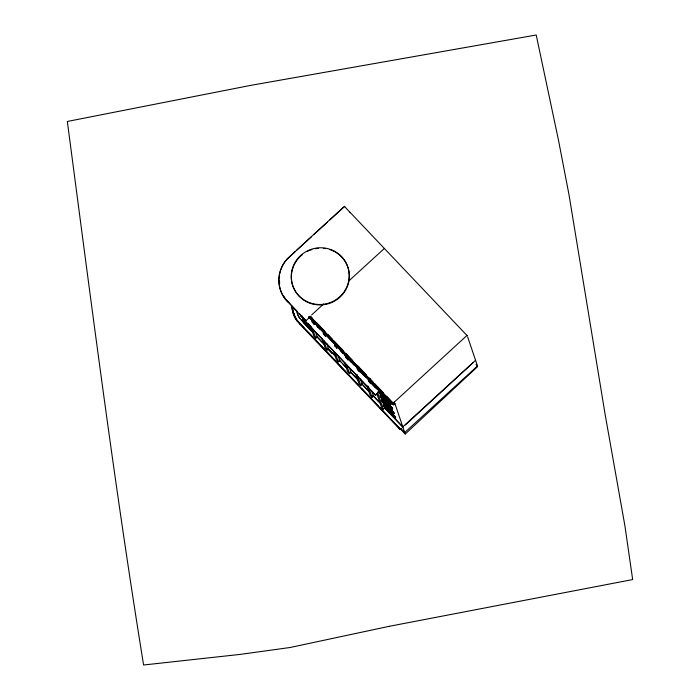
<?xml version="1.0" encoding="UTF-8"?>
<svg xmlns="http://www.w3.org/2000/svg" width="700" height="700" viewBox="0 0 700 700"><rect width="100%" height="100%" fill="white"/><g stroke="black" fill="none" stroke-linecap="round" stroke-linejoin="round"><path stroke-width="1.05" d="M467.259 335.773L344.4 206.377L286.86 259.201A32.576 31.719 -18.7 0 0 285.127 298.856L305.576 320.723L305.944 320.469M312.183 317.993L310.161 316.295L392.919 403.375L394.345 401.844M309.339 316.584L393.312 404.88L394.852 403.349L405.23 434.017L477.68 366.546L467.617 336.822M299.574 323.846L400.05 429.485L400.426 429.231M295.374 251.414L286.921 259.385A32.576 31.719 -18.7 0 0 278.967 279.02M296.984 249.944L311.474 236.705M313.88 234.5L327.565 221.996M329.971 219.791L343.656 207.287M311.64 314.939L323.636 303.975M348.425 281.312L384.414 248.421M306.757 319.996L310.765 316.33M315.446 322.394A4.41 0.919 -43.6 0 0 314.755 323.855L314.204 324.363L312.419 322.49L311.99 321.213L313.197 320.11M314.204 324.363L313.766 323.085L315.586 321.422M310.537 326.209L313.95 336.28L315.805 338.24L317.24 336.936L315.534 331.896M326.699 334.215A4.41 0.919 -43.6 0 0 326.007 335.668L325.447 336.175L323.671 334.311L323.234 333.034L324.45 331.931M325.447 336.175L325.019 334.906L326.226 333.795M321.781 338.03L325.194 348.101L327.058 350.061L328.484 348.749L326.777 343.709M338.074 346.168A4.41 0.919 -43.6 0 0 337.382 347.62L336.822 348.136L335.046 346.264L334.609 344.986L335.825 343.884M335.046 346.264L335.598 345.756A4.41 0.919 -43.6 0 1 335.632 345.459M336.822 348.136L336.394 346.859L337.601 345.748M333.375 350.858L336.438 359.922L338.301 361.874L339.727 360.57L338.03 355.53M349.317 357.98A4.41 0.919 -43.6 0 0 348.626 359.441L348.066 359.949L346.29 358.085L345.861 356.808L347.069 355.696M346.29 358.085L346.85 357.578A4.41 0.919 -43.6 0 1 346.85 357.385M348.066 359.949L347.637 358.68L348.845 357.569M344.619 362.67L347.69 371.744L349.545 373.695L350.98 372.391L349.274 367.351M360.421 370.002A4.41 0.919 -43.6 0 0 359.87 371.262L359.319 371.77L357.105 368.629L358.925 366.966M357.534 369.898L358.094 369.39M359.319 371.77L358.881 370.493L360.098 369.39M355.521 373.485L358.934 383.556L360.797 385.516L362.224 384.204L360.517 379.172M371.963 381.412A4.41 0.919 -43.6 0 0 371.123 383.075L370.562 383.591L368.358 380.441L370.169 378.787M368.786 381.719L369.346 381.211M370.562 383.591L370.134 382.314L371.341 381.203M366.774 385.297L370.186 395.377L372.041 397.329L373.467 396.025L371.77 390.985M379.479 391.029L375.428 395.273L379.479 391.029L370.449 381.544M376.994 394.1L381.43 407.199L383.285 409.15L384.72 407.846L378.919 390.714M467.11 335.326L392.919 403.375M392.262 403.244L393.767 404.819L394.975 403.707M401.275 428.251L400.05 429.485M475.58 360.334L402.806 426.851L384.825 407.96M405.352 424.996L473.156 362.556M475.991 364.429L477.496 366.004L404.731 432.521L401.047 428.654M316.689 322.735L324.957 331.424M327.967 334.582L332.474 339.325M333.979 340.9L343 350.385M346.01 353.544L352.774 360.649M357.289 365.391L366.31 374.876M369.32 378.035L373.074 381.981M374.579 383.565L383.6 393.041M386.61 396.2L393.374 403.314M309.706 316.26L393.645 404.46M309.829 316.619L317.328 324.494M320.32 327.644L324.817 332.369M326.314 333.944L335.309 343.394M338.31 346.544L345.8 354.419M350.297 359.144L358.54 367.806M362.285 371.744L366.783 376.469M368.287 378.044L372.776 382.769M374.281 384.344L377.274 387.494M380.275 390.644L388.517 399.306M308.744 316.706L312.506 320.661M314.764 323.033L323.794 332.517M326.051 334.889L335.081 344.382M337.339 346.754L347.121 357.035M348.626 358.61L368.944 379.96M308.884 317.118L312.882 321.326M314.326 322.84L324.135 333.139M325.579 334.661L335.379 344.96M336.726 346.377L346.623 356.781M348.014 358.234L357.044 367.727M359.301 370.099L368.331 379.584M371.289 382.69L390.679 403.069L391.116 404.364L379.05 391.659L379.391 392.665M316.977 326.095L318.421 327.618M340.191 350.49L343.079 353.526M344.942 355.477L346.386 357M349.991 360.789L354.322 365.348M359.791 371.096L365.575 377.16M371.761 383.67L376.819 388.981M317.082 326.322L320.092 329.481M349.317 360.194L351.575 362.565M359.809 371.227L363.571 375.174M371.814 383.836L375.567 387.783M379.295 391.816L390.626 403.76L390.285 402.745M311.99 321.213L313.766 323.085M323.234 333.034L325.019 334.906M334.609 344.986L336.394 346.859M345.861 356.808L347.637 358.68M357.105 368.629L358.881 370.493M368.358 380.441L370.134 382.314M378.998 392.341L390.757 404.696L390.32 403.401M380.459 395.264L392.219 407.619L392.656 408.914L380.59 396.209L380.931 397.215M381.999 399.814L393.759 412.169L394.196 413.464L389.786 408.835M291.183 305.06L285.679 299.014A32.078 31.238 -18.7 0 1 283.377 295.488M292.67 306.618L297.124 311.299M299.346 313.635L305.681 320.329M301.341 315.892L304.281 318.981M382.436 401.109L386.846 405.746M305.716 321.116L300.974 316.216L300.536 314.921M307.895 323.4L311.264 327.031M375.287 394.861L304.553 320.539L375.428 395.273M311.99 329.184L302.444 319.139L302.881 320.434M383.539 404.364L395.299 416.719L395.736 418.014L383.18 404.696L383.618 405.991L395.377 418.346L394.931 417.051M312.716 330.741L302.076 319.471L302.514 320.766L312.804 331.581M312.331 330.995L302.566 320.084M312.9 332.377L302.418 321.352A24.22 23.573 -18.7 0 1 296.301 310.389M316.645 336.315L324.144 344.19M327.889 348.127L335.379 355.994M339.124 359.931L346.614 367.806M350.368 371.744L357.858 379.619M361.602 383.556L369.092 391.422M372.838 395.36L380.336 403.235M303.284 322.499L311.526 331.161M316.767 336.674L322.761 342.974M328.011 348.477L334.749 355.565M339.246 360.29L340.743 361.865M342.991 364.227L345.993 367.377M350.481 372.102L357.98 379.969M361.725 383.906L367.719 390.206M372.96 395.719L378.954 402.019M384.947 408.31L402.929 427.21M328.309 349.641L331.984 353.509M303.809 327.81L298.865 322.385M308.306 332.535L317.301 341.994M320.303 345.144L324.8 349.869M326.296 351.444L335.291 360.894M337.54 363.256L345.791 371.919M349.536 375.865L358.531 385.315M361.533 388.465L372.024 399.49M373.52 401.065L378.017 405.79M379.523 407.365L388.517 416.824M391.51 419.974L400.505 429.424L297.666 320.898A27.519 26.793 -18.7 0 1 292.504 307.606M398.598 427.017L405.23 434.017M287.752 301.989L285.18 299.031A32.576 31.719 -18.7 0 1 278.941 280.096M291.935 305.9A28.018 27.274 -18.7 0 0 297.299 321.274L299.6 323.925M344.733 206.859L344.4 206.377M350.026 212.284L350.175 212.739M391.825 407.295L392.166 408.31L380.1 395.596L380.537 396.891L392.297 409.246L391.86 407.951M393.365 411.845L393.706 412.851L381.64 400.146L382.078 401.441L393.838 413.796L393.391 412.501M394.905 416.395L395.246 417.401M389.839 402.281L390.18 403.287M392.919 411.381L393.26 412.387M394.459 415.922L394.8 416.938M389.918 403.078L390.259 404.092M391.457 407.627L391.799 408.642M392.998 412.178L393.339 413.184M394.537 416.727L394.879 417.734L383.67 405.3M387.118 399.42L387.467 400.435M388.658 403.97L389.007 404.985M390.197 408.52L390.539 409.535M391.738 413.07L392.079 414.085M386.68 398.956L387.021 399.971M388.22 403.506L388.561 404.512M389.76 408.056L390.101 409.062M391.3 412.606L391.641 413.613M383.023 395.115L383.364 396.13M384.562 399.665L384.904 400.671M386.102 404.215L386.444 405.221M387.642 408.765L387.984 409.771M382.576 394.651L382.918 395.658M384.116 399.192L384.457 400.207M385.656 403.743L385.998 404.757M387.196 408.293L387.537 409.308M379.855 391.79L380.205 392.805M381.395 396.34L381.736 397.355M382.935 400.89L383.276 401.905M384.475 405.44L384.816 406.446M380.957 395.876L381.299 396.882M382.498 400.426L382.839 401.433M384.037 404.976L384.379 405.983M382.13 400.759L382.471 401.765M377.493 392.026L383.285 409.15M368.287 386.251L372.041 397.329M357.044 374.43L360.797 385.516M345.179 355.259L345.8 357.088M346.483 364.63L349.545 373.695M335.23 352.809L338.301 361.874M323.986 340.988L327.058 350.061M309.181 317.529L309.523 318.535M312.401 328.16L315.805 338.24M310.642 327.854L310.984 328.86M310.196 327.381L310.537 328.396M306.031 320.661L305.874 320.206L305.576 320.723M306.539 323.54L306.88 324.555M306.092 323.076L306.434 324.082M301.84 315.665L302.181 316.68M303.38 320.215L303.721 321.23M301.026 315.534L301.376 316.549M299.828 318.447A24.22 23.573 -18.7 0 1 297.36 313.775M297.264 321.186A28.018 27.274 -18.7 0 1 291.9 305.821M295.811 318.229A27.519 26.793 -18.7 0 1 294.621 315.796M294.28 314.965A27.519 26.793 -18.7 0 1 293.213 311.517M294.219 314.781A27.519 26.793 -18.7 0 1 293.37 312.217M292.959 310.459A27.519 26.793 -18.7 0 1 292.67 308.674M330.015 249.672A29.067 28.298 -18.7 0 1 345.415 290.447A29.067 28.298 -18.7 0 1 301.376 298.322A29.067 28.298 -18.7 0 1 302.356 254.625M306.898 251.659A29.067 28.298 -18.7 0 1 311.92 249.568M315.061 248.771A29.067 28.298 -18.7 0 1 318.29 248.307M323.697 248.343A29.067 28.298 -18.7 0 1 325.85 248.631M279.659 283.517A32.078 31.238 -18.7 0 1 279.527 280.359M389.13 626.334L290.098 647.5L240.459 654.369L143.596 665C114.345 484.4 91.28 302.838 67.331 121.468L250.679 85.374L536.218 35L558.512 140.306L568.986 194.644L605.106 414.312L624.89 525.709L632.669 579.565L389.13 626.334M311.57 303.354A29.067 28.298 -18.7 0 0 348.486 269.465A29.067 28.298 -18.7 0 0 300.562 255.579A29.067 28.298 -18.7 0 0 311.57 303.354"/></g></svg>
